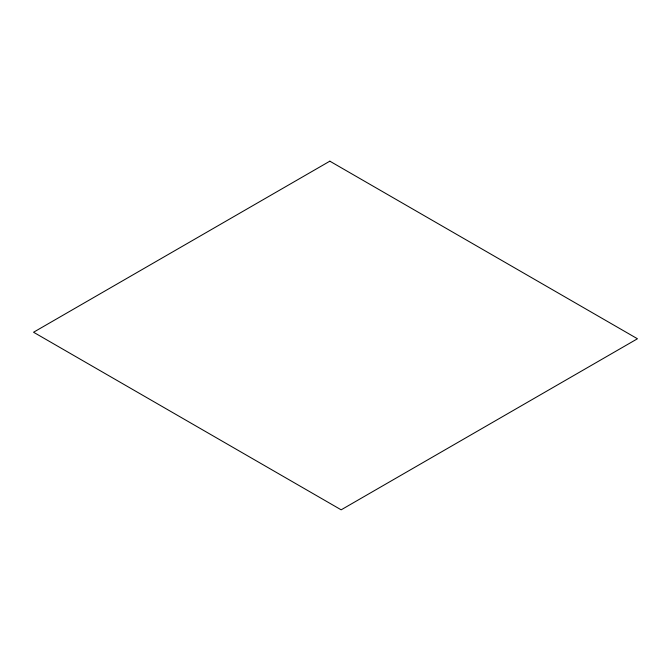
<?xml version="1.0" encoding="UTF-8"?>
<svg xmlns="http://www.w3.org/2000/svg" width="671" height="671" viewBox="0 0 671 671"><rect width="100%" height="100%" fill="white"/><g stroke="black" fill="none" stroke-linecap="round" stroke-linejoin="round"><path stroke-width="1.01" d="M329.838 161.174L33.55 332.237L341.162 509.826L637.45 338.763L329.838 161.174"/></g></svg>
